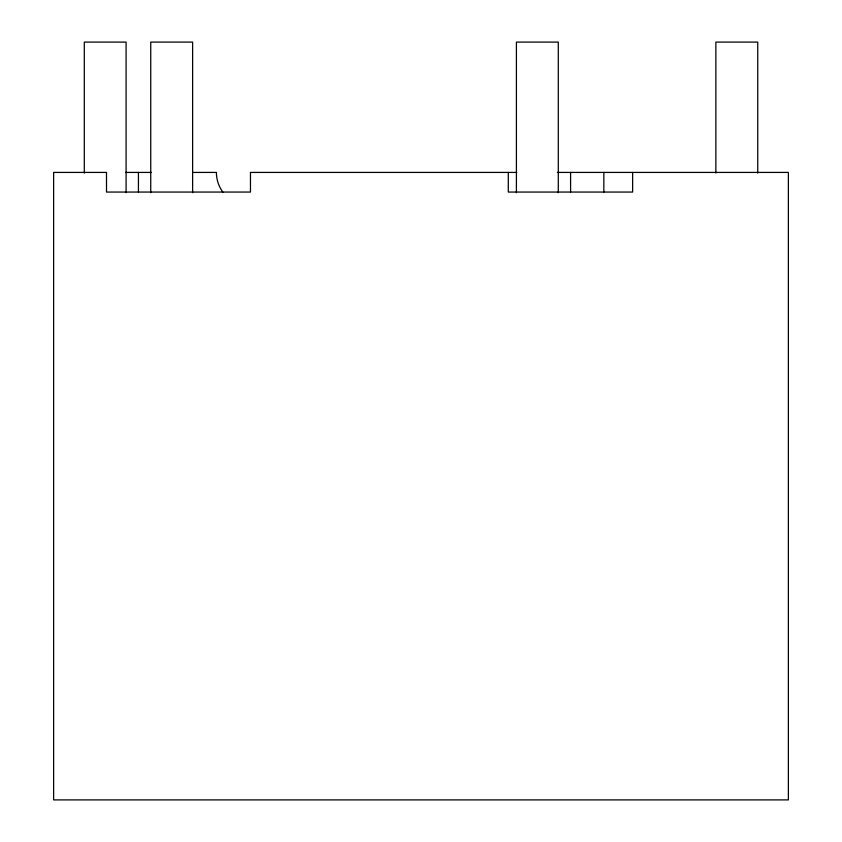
<?xml version="1.0" encoding="UTF-8"?>
<svg xmlns="http://www.w3.org/2000/svg" width="842" height="842" viewBox="0 0 842 842"><rect width="100%" height="100%" fill="white"/><g stroke="black" fill="none" stroke-linecap="round" stroke-linejoin="round"><path stroke-width="1.26" d="M125.647 172.421L151.434 172.421M192.881 172.421L216.405 172.421A33.28 33.28 0 0 0 222.909 192.186M516.746 172.421L250.463 172.421L250.463 192.06L106.502 192.06L106.502 172.421L53.625 172.421L53.625 799.9L788.375 799.9L788.375 172.421L557.436 172.421M757.747 173.063L757.747 42.1L715.868 42.1L715.868 173.063M632.626 172.421L632.626 192.06L508.294 192.06L508.294 172.421M603.84 172.421L603.84 191.987M570.592 172.421L570.592 191.987M558.288 192.702L558.288 42.1L516.409 42.1L516.409 192.702M192.618 192.702L192.618 42.1L150.739 42.1L150.739 192.702M138.435 172.421L138.435 191.987M126.09 192.702L126.09 42.1L84.295 42.1L84.295 173.063"/></g></svg>
